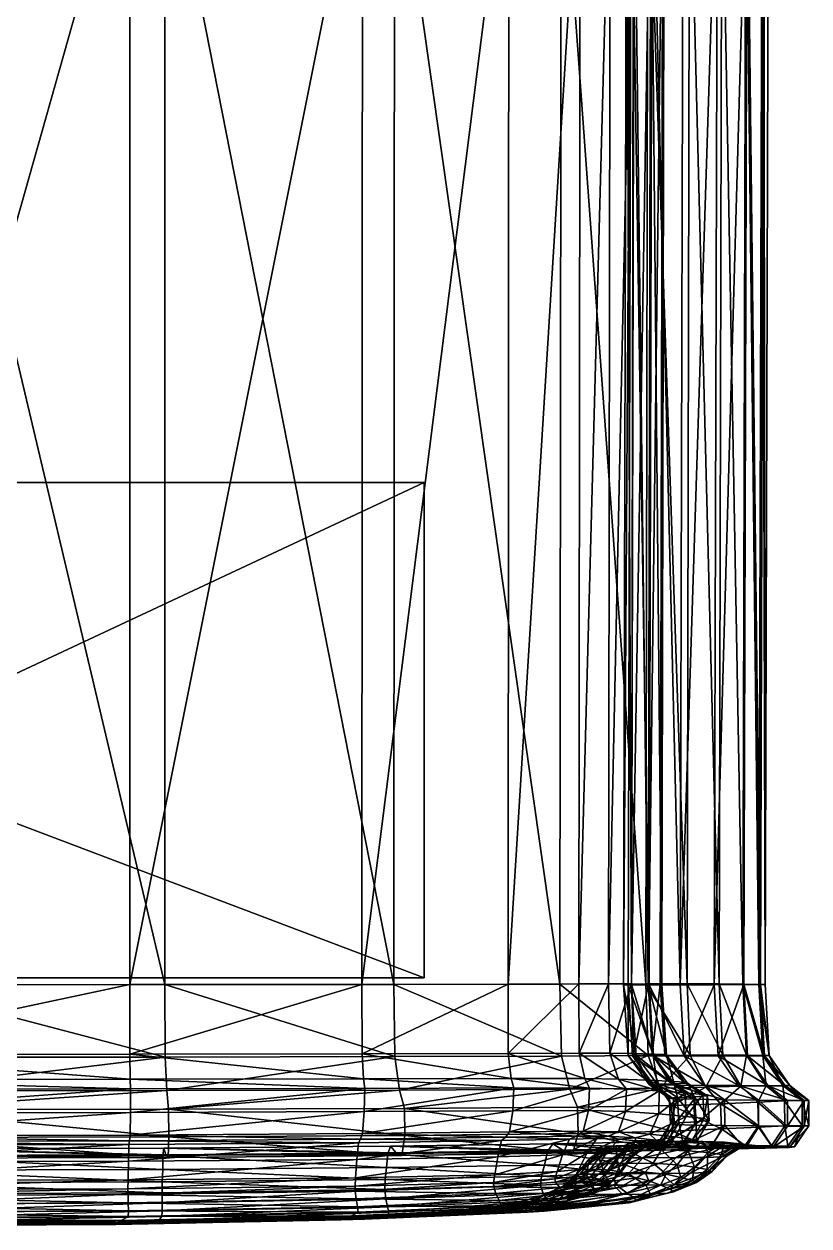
# Model space of a CAD drawing. Header units: centimetres. Extents: x -1057 to 1057, y -470 to 470.
# Drawn here: x 983.2 to 1056.7, y -413 to -300.4 of the extents above; entities that cross this region are included whole.
import ezdxf

# ---------------------------------------------------------------- set-up
doc = ezdxf.new("R2010")
doc.units = ezdxf.units.CM
doc.layers.add('fabric', color=7, linetype='Continuous', true_color=0xe499b8)
doc.layers.add('wood', color=7, linetype='Continuous', true_color=0xe499b8)

msp = doc.modelspace()

# ---------------------------------------------------------------- meshes
at = {"layer": 'fabric', "color": 156, "true_color": 0x003e75}
mesh = msp.add_polyface(dxfattribs=at)
corners = [(993.09, -281.29, -364.51), (962.25, -281.29, -364.63), (962.25, 28.7, -364.66), (931.5, -281.29, -364.39), (931.49, 28.7, -364.41), (945.16, -281.29, 293.91), (970.54, -281.29, 295.13), (970.54, 28.7, 295.31), (996.37, -281.29, 294.42), (996.37, 28.7, 294.6), (896.42, -281.28, -362.87), (889.59, -281.27, -362.48), (889.54, 28.7, -362.5), (1028.59, -281.28, -363.63), (1014.87, -281.29, -364.16), (1014.88, 28.7, -364.19), (993.09, 28.7, -364.54), (1038.06, -281.27, -362.16), (1035.25, -281.28, -362.98), (1035.29, 28.7, -363), (1028.62, 28.7, -363.65), (1033.48, -281.28, 289.01), (1041.58, -281.28, 285.31), (1041.64, 28.7, 285.46), (1045.49, -281.27, 280.61), (1045.56, 28.7, 280.74), (1017.88, -281.29, 292.22), (1017.9, 28.7, 292.39), (1033.52, 28.7, 289.17), (910.85, -281.28, 286.33), (924.96, -281.28, 290.32), (924.93, 28.7, 290.47), (945.15, 28.7, 294.08), (900.49, -390.29, 280.48), (900.31, -281.27, 280.82), (897.24, -281.28, 274.87), (894.56, -281.28, 266.61), (897.17, 28.7, 274.96), (900.25, 28.7, 280.93), (890.25, -281.29, 237.71), (892.33, -281.28, 256.58), (892.25, 28.7, 256.61), (894.48, 28.7, 266.67), (885.77, 28.7, 156.55), (885.87, -281.29, 156.56), (888, -281.29, 202.93), (887.9, 28.7, 202.93), (880.6, 28.7, -337), (880.67, -281.29, -337), (880.24, -281.29, -285.29), (880.16, 28.7, -285.29), (880.13, -281.29, -218.42), (886.53, -281.27, -362.03), (884.26, -281.28, -361.1), (884.19, 28.7, -361.11), (882.62, -281.28, -359.36), (882.55, 28.7, -359.37), (881.44, -281.28, -356.51), (881.37, 28.7, -356.52), (1041.86, -281.28, -359.36), (1040.24, -281.28, -361.1), (1040.31, 28.7, -361.11), (1038.11, 28.7, -362.18), (1043.13, -281.29, -336.96), (1042.98, -281.28, -356.51), (1043.05, 28.7, -356.52), (1041.93, 28.7, -359.37), (1040.41, 28.7, -217.84), (1040.32, -281.29, -217.84), (1041.87, -281.29, -285.14), (1041.95, 28.7, -285.15), (1052.9, -281.29, 239.78), (1052.46, -281.29, 210.76), (1052.57, 28.7, 210.78), (1050.89, -281.29, 169.35), (1050.99, 28.7, 169.35), (1048.53, -281.28, 274.43), (1048.62, 28.7, 274.53), (1050.77, -281.28, 266.52), (1050.87, 28.7, 266.6), (1052.29, -281.28, 256.67), (1052.39, 28.7, 256.72), (1053.01, 28.7, 239.81), (880.24, 28.7, -153.43), (880.33, -281.29, -153.43), (880.84, -281.29, -88.52), (880.04, 28.7, -218.42), (882.74, -281.29, 43.1), (884.13, -281.29, 102.93), (884.03, 28.7, 102.92), (880.75, 28.7, -88.52), (881.64, -281.29, -21.86), (881.55, 28.7, -21.87), (1048.12, -281.29, 115.26), (1048.22, 28.7, 115.26), (1044.91, -281.29, 52.27), (1045.01, 28.7, 52.28), (1042.11, 28.7, -15.84), (1042.01, -281.29, -15.84), (1040.04, -281.29, -85.18), (1040.13, 28.7, -85.18), (1039.59, -281.29, -151.85), (1039.68, 28.7, -151.85), (889.75, -390.29, -362.41), (909.97, -281.28, -363.65), (909.95, 28.7, -363.68), (896.38, 28.7, -362.89), (903.74, -281.27, 283.9), (903.69, 28.7, 284.02), (910.81, 28.7, 286.46)]
mesh.append_faces([[corners[k] for k in face] for face in [(0, 1, 2), (1, 3, 4), (5, 6, 7), (6, 8, 9), (10, 11, 12), (13, 14, 15), (14, 0, 16), (17, 18, 19), (18, 13, 20), (21, 22, 23), (22, 24, 25), (8, 26, 27), (26, 21, 28), (29, 30, 31), (30, 5, 32), (33, 34, 35), (36, 35, 37), (35, 34, 38), (39, 40, 41), (40, 36, 42), (43, 44, 45), (46, 45, 39), (47, 48, 49), (50, 49, 51), (52, 53, 54), (53, 55, 56), (55, 57, 58), (57, 48, 47), (59, 60, 61), (60, 17, 62), (63, 64, 65), (64, 59, 66), (67, 68, 69), (70, 69, 63), (71, 72, 73), (72, 74, 75), (24, 76, 77), (76, 78, 79), (78, 80, 81), (80, 71, 82), (83, 84, 85), (86, 51, 84), (87, 88, 89), (88, 44, 43), (90, 85, 91), (92, 91, 87), (74, 93, 94), (93, 95, 96), (97, 98, 99), (96, 95, 98), (100, 99, 101), (102, 101, 68), (52, 11, 103), (3, 104, 105), (104, 10, 106), (34, 107, 108), (107, 29, 109)]], dxfattribs={"vtx2": -1, "color": 156})
mesh = msp.add_polyface(dxfattribs=at)
corners = [(962.25, -390.37, -364.54), (962.25, -281.29, -364.63), (993.09, -281.29, -364.51), (993.07, -390.36, -364.42), (970.54, -281.29, 295.13), (970.54, -390.37, 294.59), (996.35, -390.36, 293.89), (996.37, -281.29, 294.42), (1039.32, -390.37, -151.86), (1039.59, -281.29, -151.85), (1040.04, -281.29, -85.18), (1039.76, -390.37, -85.19), (1040.06, -390.36, -217.84), (1040.32, -281.29, -217.84), (1041.63, -390.36, -285.14), (1041.87, -281.29, -285.14), (1042.9, -390.35, -336.95), (1043.13, -281.29, -336.96), (1035.12, -390.29, -362.91), (1035.25, -281.28, -362.98), (1038.06, -281.27, -362.16), (1037.9, -390.29, -362.1), (1035.17, -396.78, -363.52), (1028.5, -390.31, -363.55), (1028.59, -281.28, -363.63), (1014.82, -390.34, -364.07), (1014.87, -281.29, -364.16), (1017.81, -390.34, 291.7), (1017.88, -281.29, 292.22), (1033.35, -390.31, 288.53), (1033.48, -281.28, 289.01), (1041.4, -390.29, 284.87), (1041.58, -281.28, 285.31), (1045.26, -390.29, 280.23), (1045.49, -281.27, 280.61), (1048.27, -390.29, 274.11), (1048.53, -281.28, 274.43), (1050.49, -390.31, 266.29), (1050.77, -281.28, 266.52), (1051.98, -390.33, 256.51), (1052.29, -281.28, 256.67), (1052.59, -390.35, 239.69), (1052.9, -281.29, 239.78), (1052.14, -390.36, 210.71), (1050.57, -390.36, 169.32), (1050.89, -281.29, 169.35), (1052.46, -281.29, 210.76), (1040.06, -390.29, -361.05), (1040.24, -281.28, -361.1), (1041.86, -281.28, -359.36), (1041.66, -390.31, -359.33), (1042.76, -390.33, -356.49), (1042.98, -281.28, -356.51), (1047.81, -390.37, 115.24), (1048.12, -281.29, 115.26), (1044.61, -390.37, 52.26), (1044.91, -281.29, 52.27), (1041.72, -390.37, -15.85), (1042.01, -281.29, -15.84)]
mesh.append_faces([[corners[k] for k in face] for face in [(0, 1, 2), (2, 3, 0), (4, 5, 6), (6, 7, 4), (8, 9, 10), (10, 11, 8), (9, 8, 12), (12, 13, 9), (14, 15, 13), (13, 12, 14), (15, 14, 16), (16, 17, 15), (18, 19, 20), (20, 21, 18), (22, 18, 21), (19, 18, 23), (23, 24, 19), (25, 26, 24), (24, 23, 25), (26, 25, 3), (3, 2, 26), (27, 28, 7), (7, 6, 27), (28, 27, 29), (29, 30, 28), (31, 32, 30), (30, 29, 31), (32, 31, 33), (33, 34, 32), (35, 36, 34), (34, 33, 35), (36, 35, 37), (37, 38, 36), (39, 40, 38), (38, 37, 39), (40, 39, 41), (41, 42, 40), (43, 44, 45), (45, 46, 43), (41, 43, 46), (46, 42, 41), (47, 48, 49), (49, 50, 47), (48, 47, 21), (21, 20, 48), (51, 52, 17), (17, 16, 51), (52, 51, 50), (50, 49, 52), (53, 54, 45), (45, 44, 53), (54, 53, 55), (55, 56, 54), (57, 11, 10), (10, 58, 57), (55, 57, 58), (58, 56, 55)]], dxfattribs={"vtx2": -1, "color": 156})
mesh = msp.add_polyface(dxfattribs=at)
corners = [(962.24, -396.89, -365.16), (962.25, -390.37, -364.54), (993.07, -390.36, -364.42), (993.08, -396.88, -365.05), (970.52, -397.16, 294.68), (970.54, -390.37, 294.59), (945.17, -390.36, 293.39), (996.39, -397.15, 293.98), (996.35, -390.36, 293.89), (1039.74, -397.01, -151.86), (1039.32, -390.37, -151.86), (1039.76, -390.37, -85.19), (1040.16, -397.02, -85.2), (1040.5, -397, -217.85), (1040.06, -390.36, -217.84), (1042.08, -396.98, -285.17), (1041.63, -390.36, -285.14), (1037.9, -390.29, -362.1), (1038.03, -396.78, -362.66), (1035.17, -396.78, -363.52), (1035.12, -390.29, -362.91), (1028.52, -396.8, -364.17), (1028.5, -390.31, -363.55), (1014.83, -396.84, -364.7), (1014.82, -390.34, -364.07), (1017.91, -397.1, 291.8), (1017.81, -390.34, 291.7), (1033.5, -397.05, 288.61), (1033.35, -390.31, 288.53), (1041.62, -397.01, 284.91), (1041.4, -390.29, 284.87), (1040.29, -396.82, -361.53), (1040.06, -390.29, -361.05), (1041.66, -390.31, -359.33), (1042, -396.86, -359.69), (1041.72, -390.37, -15.85), (1042.12, -397.02, -15.88), (993.12, -399.22, -367.15), (962.23, -399.23, -367.27), (1014.97, -399.18, -366.8), (1028.8, -399.15, -366.24), (1029.05, -400.04, -368.29), (1035.69, -399.15, -365.53), (1038.85, -399.2, -364.52), (1036.14, -400.06, -367.52), (1041.51, -399.3, -363.09), (1042.48, -399.68, -217.85), (1041.72, -399.71, -151.86), (1042.13, -399.74, -85.24), (1034.28, -400.16, 290.13), (1042.75, -400.06, 286.19), (1018.35, -400.24, 293.44), (996.56, -400.29, 295.67), (970.47, -400.31, 296.39)]
mesh.append_faces([[corners[k] for k in face] for face in [(0, 1, 2), (2, 3, 0), (4, 5, 6), (5, 4, 7), (7, 8, 5), (9, 10, 11), (11, 12, 9), (10, 9, 13), (13, 14, 10), (15, 16, 14), (14, 13, 15), (17, 18, 19), (20, 19, 21), (21, 22, 20), (23, 24, 22), (22, 21, 23), (24, 23, 3), (3, 2, 24), (25, 26, 8), (8, 7, 25), (26, 25, 27), (27, 28, 26), (29, 30, 28), (28, 27, 29), (31, 32, 33), (33, 34, 31), (32, 31, 18), (18, 17, 32), (11, 35, 36), (36, 12, 11), (37, 38, 0), (0, 3, 37), (39, 37, 3), (3, 23, 39), (40, 39, 23), (23, 21, 40), (39, 40, 41), (42, 40, 21), (21, 19, 42), (43, 42, 19), (19, 18, 43), (40, 42, 44), (45, 43, 18), (18, 31, 45), (15, 13, 46), (47, 46, 13), (13, 9, 47), (48, 47, 9), (9, 12, 48), (49, 50, 29), (29, 27, 49), (51, 49, 27), (27, 25, 51), (52, 51, 25), (25, 7, 52), (53, 52, 7), (7, 4, 53)]], dxfattribs={"vtx2": -1, "color": 156})
mesh = msp.add_polyface(dxfattribs=at)
corners = [(1041.63, -390.36, -285.14), (1042.08, -396.98, -285.17), (1043.35, -396.95, -337.05), (1042.9, -390.35, -336.95), (1041.4, -390.29, 284.87), (1041.62, -397.01, 284.91), (1045.55, -396.97, 280.22), (1045.26, -390.29, 280.23), (1048.6, -396.96, 274.07), (1048.27, -390.29, 274.11), (1050.84, -396.97, 266.23), (1050.49, -390.31, 266.29), (1052.35, -396.99, 256.46), (1051.98, -390.33, 256.51), (1052.95, -397.01, 239.64), (1052.59, -390.35, 239.69), (1052.14, -390.36, 210.71), (1052.5, -397.03, 210.67), (1050.57, -390.36, 169.32), (1050.93, -397.04, 169.27), (1043.17, -396.91, -356.7), (1042.76, -390.33, -356.49), (1042, -396.86, -359.69), (1041.66, -390.31, -359.33), (1048.18, -397.04, 115.2), (1047.81, -390.37, 115.24), (1044.99, -397.03, 52.22), (1044.61, -390.37, 52.26), (1041.72, -390.37, -15.85), (1042.12, -397.02, -15.88), (1043.59, -399.41, -360.85), (1041.51, -399.3, -363.09), (1040.29, -396.82, -361.53), (1045, -399.5, -357.41), (1045.3, -399.58, -337.36), (1044.07, -399.64, -285.26), (1042.48, -399.68, -217.85), (1044.07, -399.77, -15.95), (1042.13, -399.74, -85.24), (1040.16, -397.02, -85.2), (1046.94, -399.8, 52.13), (1050.12, -399.82, 115.1), (1052.87, -399.83, 169.2), (1054.44, -399.83, 210.65), (1054.88, -399.82, 239.73), (1054.24, -399.81, 256.7), (1052.67, -399.83, 266.68), (1050.29, -399.88, 274.78), (1047.01, -399.97, 281.22), (1042.75, -400.06, 286.19)]
mesh.append_faces([[corners[k] for k in face] for face in [(0, 1, 2), (2, 3, 0), (4, 5, 6), (6, 7, 4), (8, 9, 7), (7, 6, 8), (9, 8, 10), (10, 11, 9), (12, 13, 11), (11, 10, 12), (13, 12, 14), (14, 15, 13), (16, 15, 14), (14, 17, 16), (18, 16, 17), (17, 19, 18), (20, 21, 3), (3, 2, 20), (21, 20, 22), (22, 23, 21), (24, 25, 18), (18, 19, 24), (25, 24, 26), (26, 27, 25), (28, 27, 26), (26, 29, 28), (30, 31, 32), (32, 22, 30), (33, 30, 22), (22, 20, 33), (34, 33, 20), (20, 2, 34), (35, 34, 2), (2, 1, 35), (36, 35, 1), (37, 38, 39), (39, 29, 37), (40, 37, 29), (29, 26, 40), (41, 40, 26), (26, 24, 41), (42, 41, 24), (24, 19, 42), (43, 42, 19), (19, 17, 43), (44, 43, 17), (17, 14, 44), (45, 44, 14), (14, 12, 45), (46, 45, 12), (12, 10, 46), (47, 46, 10), (10, 8, 47), (48, 47, 8), (8, 6, 48), (49, 48, 6), (6, 5, 49)]], dxfattribs={"vtx2": -1, "color": 156})
mesh = msp.add_polyface(dxfattribs=at)
corners = [(962.21, -402.38, -369.86), (962.21, -400.14, -369.34), (993.16, -400.12, -369.22), (993.15, -402.35, -369.74), (962.21, -404.5, -368.96), (993.11, -404.45, -368.84), (996.66, -406.56, 294.76), (996.75, -404.63, 296.57), (970.39, -404.67, 297.3), (970.41, -402.07, 297.87), (996.72, -402.04, 297.14), (944.62, -401.99, 296.7), (944.56, -404.57, 296.16), (970.39, -406.62, 295.46), (1015.03, -402.25, -369.39), (1014.87, -404.3, -368.51), (1015.08, -400.08, -368.86), (1029.05, -400.04, -368.29), (1028.94, -402.17, -368.82), (1028.63, -404.16, -367.96), (1036.02, -402.16, -368.06), (1036.14, -400.06, -367.52), (1034.56, -406.12, 289.26), (1035.07, -404.3, 290.9), (1018.83, -404.5, 294.31), (1018.79, -401.96, 294.86), (1035.02, -401.84, 291.44), (1018.56, -406.37, 292.56), (962.23, -399.23, -367.27), (993.12, -399.22, -367.15), (1014.97, -399.18, -366.8), (1028.8, -399.15, -366.24), (1018.35, -400.24, 293.44), (996.56, -400.29, 295.67), (1034.28, -400.16, 290.13), (970.47, -400.31, 296.39), (944.86, -400.26, 295.21), (962.23, -405.03, -366.76), (993.05, -404.98, -366.65), (993, -405.34, -364.37), (962.24, -405.39, -364.48), (931.56, -404.96, -366.54), (1028.27, -404.64, -365.81), (1034.91, -404.54, -365.15), (1034.24, -404.82, -362.98), (1027.89, -404.97, -363.57), (1014.69, -404.82, -366.32), (1014.51, -405.17, -364.05)]
mesh.append_faces([[corners[k] for k in face] for face in [(0, 1, 2), (2, 3, 0), (4, 0, 3), (3, 5, 4), (6, 7, 8), (9, 8, 7), (7, 10, 9), (8, 9, 11), (11, 12, 8), (13, 8, 12), (14, 15, 5), (5, 3, 14), (16, 14, 3), (3, 2, 16), (14, 16, 17), (17, 18, 14), (15, 14, 18), (18, 19, 15), (19, 18, 20), (18, 17, 21), (22, 23, 24), (25, 24, 23), (23, 26, 25), (24, 25, 10), (10, 7, 24), (27, 24, 7), (28, 29, 2), (2, 1, 28), (17, 16, 30), (29, 30, 16), (16, 2, 29), (21, 17, 31), (32, 33, 10), (10, 25, 32), (34, 32, 25), (25, 26, 34), (35, 36, 11), (11, 9, 35), (33, 35, 9), (9, 10, 33), (37, 38, 39), (39, 40, 37), (41, 37, 40), (38, 37, 4), (4, 5, 38), (42, 43, 44), (44, 45, 42), (43, 42, 19), (46, 42, 45), (45, 47, 46), (38, 46, 47), (47, 39, 38), (46, 38, 5), (5, 15, 46), (42, 46, 15), (15, 19, 42)]], dxfattribs={"vtx2": -1, "color": 156})
mesh = msp.add_polyface(dxfattribs=at)
corners = [(1042.77, -405.46, -85.29), (1042.42, -405.41, -151.86), (1043.7, -403.39, -151.86), (1043.25, -405.34, -217.85), (1044.5, -403.32, -217.85), (1036.02, -402.16, -368.06), (1035.53, -404.1, -367.24), (1028.63, -404.16, -367.96), (1036.14, -400.06, -367.52), (1028.94, -402.17, -368.82), (1039.6, -400.15, -366.36), (1039.5, -402.25, -366.89), (1038.83, -404.16, -366.15), (1043.91, -404.08, 286.74), (1043.84, -401.68, 287.29), (1035.02, -401.84, 291.44), (1035.07, -404.3, 290.9), (1043.16, -405.87, 285.25), (1042.63, -402.45, -365.11), (1041.77, -404.36, -364.5), (1042.64, -400.32, -364.65), (1045.17, -402.7, -362.37), (1033.59, -406.29, -361.94), (1034.24, -404.82, -362.98), (1036.82, -404.77, -362.22), (1042.86, -405.84, 276.16), (1043.98, -405.02, 277.48), (1040.4, -405.11, 281.78), (1039.6, -405.87, 280.21), (1032.68, -405.27, 285.2), (1035.87, -406.15, -361.32), (1038.89, -404.84, -361.19), (1037.69, -406.14, -360.49), (1040.47, -404.98, -359.46), (1035.69, -399.15, -365.53), (1038.85, -399.2, -364.52), (1041.51, -399.3, -363.09), (1043.59, -399.41, -360.85), (1045.09, -400.5, -362.01), (1041.72, -399.71, -151.86), (1042.13, -399.74, -85.24), (1043.99, -401.05, -85.27), (1043.59, -401, -151.86), (1042.48, -399.68, -217.85), (1042.75, -400.06, 286.19), (1034.28, -400.16, 290.13), (1041.79, -405.66, 283.53), (1045.78, -405.5, 278.86), (1043.97, -405.33, -337.3), (1042.66, -405.46, -285.23), (1040.29, -405.4, -285.14), (1041.65, -405.31, -336.97), (1040.99, -405.54, -217.84), (1044.91, -405.23, -285.32), (1043.72, -405.14, -357.32), (1041.55, -405.15, -356.57), (1042.37, -404.92, -360.71), (1044.15, -404.63, -361.93), (1040.39, -404.7, -362.87), (1037.87, -404.55, -364.21), (1034.91, -404.54, -365.15)]
mesh.append_faces([[corners[k] for k in face] for face in [(0, 1, 2), (1, 3, 4), (5, 6, 7), (8, 5, 9), (5, 8, 10), (10, 11, 5), (6, 5, 11), (11, 12, 6), (13, 14, 15), (15, 16, 13), (17, 13, 16), (18, 19, 12), (12, 11, 18), (20, 18, 11), (11, 10, 20), (19, 18, 21), (22, 23, 24), (25, 26, 27), (28, 27, 29), (30, 24, 31), (32, 31, 33), (34, 35, 10), (10, 8, 34), (36, 37, 38), (38, 20, 36), (35, 36, 20), (20, 10, 35), (39, 40, 41), (41, 42, 39), (43, 39, 42), (44, 45, 15), (15, 14, 44), (29, 27, 46), (47, 46, 27), (27, 26, 47), (48, 49, 50), (50, 51, 48), (52, 49, 53), (53, 3, 52), (54, 48, 51), (51, 55, 54), (56, 54, 55), (55, 33, 56), (54, 56, 57), (58, 56, 33), (33, 31, 58), (59, 58, 31), (31, 24, 59), (58, 59, 12), (12, 19, 58), (56, 58, 19), (19, 57, 56), (60, 59, 24), (24, 23, 60), (7, 6, 60), (59, 60, 6), (6, 12, 59)]], dxfattribs={"vtx2": -1, "color": 156})
mesh = msp.add_polyface(dxfattribs=at)
corners = [(1046.13, -403.22, -285.37), (1044.91, -405.23, -285.32), (1046.16, -405.08, -337.62), (1047.34, -403.09, -337.74), (1045.97, -400.87, -285.35), (1047.17, -400.77, -337.66), (1044.37, -400.94, -217.85), (1044.5, -403.32, -217.85), (1043.25, -405.34, -217.85), (1043.7, -403.39, -151.86), (1044.07, -403.45, -85.29), (1042.77, -405.46, -85.29), (1042.42, -405.41, -151.86), (1043.59, -401, -151.86), (1043.99, -401.05, -85.27), (1043.91, -404.08, 286.74), (1043.16, -405.87, 285.25), (1047.52, -405.65, 280.23), (1048.49, -403.87, 281.5), (1043.84, -401.68, 287.29), (1048.41, -401.52, 282.05), (1042.63, -402.45, -365.11), (1042.64, -400.32, -364.65), (1045.09, -400.5, -362.01), (1045.17, -402.7, -362.37), (1044.15, -404.63, -361.93), (1041.77, -404.36, -364.5), (1046.88, -402.91, -358.33), (1045.76, -404.88, -358.06), (1046.73, -400.65, -358.12), (1045.97, -403.51, -16.05), (1044.64, -405.52, -16.05), (1045.92, -401.1, -16.02), (1048.77, -401.14, 52.03), (1048.79, -403.56, 51.98), (1045.36, -405.93, 270.91), (1046.75, -405.04, 271.88), (1043.98, -405.02, 277.48), (1045, -399.5, -357.41), (1045.3, -399.58, -337.36), (1043.59, -399.41, -360.85), (1044.07, -399.64, -285.26), (1042.48, -399.68, -217.85), (1044.07, -399.77, -15.95), (1046.94, -399.8, 52.13), (1042.13, -399.74, -85.24), (1047.01, -399.97, 281.22), (1042.75, -400.06, 286.19), (1048.83, -405.43, 272.87), (1045.78, -405.5, 278.86), (1042.66, -405.46, -285.23), (1043.97, -405.33, -337.3), (1043.72, -405.14, -357.32)]
mesh.append_faces([[corners[k] for k in face] for face in [(0, 1, 2), (2, 3, 0), (4, 0, 3), (3, 5, 4), (0, 4, 6), (6, 7, 0), (1, 0, 7), (7, 8, 1), (9, 10, 11), (7, 9, 12), (9, 7, 6), (6, 13, 9), (10, 9, 13), (13, 14, 10), (15, 16, 17), (17, 18, 15), (19, 15, 18), (18, 20, 19), (21, 22, 23), (23, 24, 21), (24, 25, 26), (27, 28, 25), (25, 24, 27), (29, 27, 24), (24, 23, 29), (27, 29, 5), (28, 27, 3), (3, 2, 28), (30, 31, 11), (11, 10, 30), (32, 30, 10), (10, 14, 32), (30, 32, 33), (31, 30, 34), (35, 36, 37), (38, 39, 5), (5, 29, 38), (40, 38, 29), (29, 23, 40), (41, 42, 6), (6, 4, 41), (39, 41, 4), (4, 5, 39), (13, 6, 42), (43, 44, 33), (33, 32, 43), (45, 43, 32), (32, 14, 45), (46, 47, 19), (19, 20, 46), (48, 49, 37), (37, 36, 48), (50, 51, 2), (2, 1, 50), (25, 28, 52), (51, 52, 28), (28, 2, 51)]], dxfattribs={"vtx2": -1, "color": 156})
mesh = msp.add_polyface(dxfattribs=at)
corners = [(1056.23, -403.62, 210.5), (1054.85, -405.61, 210.39), (1053.29, -405.63, 169), (1054.67, -403.63, 169.03), (1056.24, -401.21, 210.61), (1054.68, -401.21, 169.11), (1056.68, -401.2, 239.77), (1056.67, -403.6, 239.6), (1055.31, -405.56, 239.37), (1051.96, -403.7, 274.87), (1050.82, -405.51, 273.87), (1053.18, -405.45, 265.93), (1054.43, -403.59, 266.64), (1051.89, -401.36, 275.35), (1054.4, -401.25, 267.02), (1048.41, -401.52, 282.05), (1048.49, -403.87, 281.5), (1047.52, -405.65, 280.23), (1056.04, -403.57, 256.6), (1054.71, -405.49, 256.15), (1056.03, -401.2, 256.86), (1047.17, -400.77, -337.66), (1047.34, -403.09, -337.74), (1046.88, -402.91, -358.33), (1048.77, -401.14, 52.03), (1048.79, -403.56, 51.98), (1045.97, -403.51, -16.05), (1047.45, -405.57, 51.98), (1044.64, -405.52, -16.05), (1051.94, -403.6, 114.93), (1050.58, -405.61, 114.93), (1051.94, -401.18, 115), (1047.21, -406.09, 264.02), (1048.78, -405.13, 264.64), (1046.75, -405.04, 271.88), (1050.12, -399.82, 115.1), (1052.87, -399.83, 169.2), (1046.94, -399.8, 52.13), (1054.44, -399.83, 210.65), (1054.88, -399.82, 239.73), (1054.24, -399.81, 256.7), (1052.67, -399.83, 266.68), (1050.29, -399.88, 274.78), (1047.01, -399.97, 281.22), (1051.04, -405.44, 265.27), (1048.83, -405.43, 272.87), (1052.49, -405.52, 255.77), (1050.15, -405.26, 255.42), (1050.69, -405.38, 239.04), (1053.05, -405.63, 239.2)]
mesh.append_faces([[corners[k] for k in face] for face in [(0, 1, 2), (2, 3, 0), (4, 0, 3), (3, 5, 4), (0, 4, 6), (6, 7, 0), (1, 0, 7), (7, 8, 1), (9, 10, 11), (11, 12, 9), (13, 9, 12), (12, 14, 13), (9, 13, 15), (15, 16, 9), (10, 9, 16), (16, 17, 10), (18, 19, 8), (8, 7, 18), (20, 18, 7), (7, 6, 20), (18, 20, 14), (14, 12, 18), (19, 18, 12), (12, 11, 19), (21, 22, 23), (24, 25, 26), (25, 27, 28), (29, 3, 2), (2, 30, 29), (25, 29, 30), (30, 27, 25), (29, 25, 24), (24, 31, 29), (3, 29, 31), (31, 5, 3), (32, 33, 34), (35, 36, 5), (5, 31, 35), (37, 35, 31), (31, 24, 37), (38, 39, 6), (6, 4, 38), (36, 38, 4), (4, 5, 36), (40, 41, 14), (14, 20, 40), (39, 40, 20), (20, 6, 39), (42, 43, 15), (15, 13, 42), (41, 42, 13), (13, 14, 41), (44, 45, 34), (34, 33, 44), (46, 44, 33), (33, 47, 46), (47, 48, 49)]], dxfattribs={"vtx2": -1, "color": 156})
mesh = msp.add_polyface(dxfattribs=at)
corners = [(931.61, -412.3, -336.97), (961.9, -412.6, -336.98), (961.06, -412.82, -285.21), (990.42, -412.67, -285.18), (988.35, -412.78, -218.01), (960.22, -412.93, -218.11), (931.75, -412.52, -285.23), (959.96, -412.97, -152.59), (960.43, -412.97, -86.75), (934.01, -412.66, -87.36), (932.84, -412.66, -152.88), (987.08, -412.82, -152.31), (962.25, -409.59, -362.51), (962.25, -410.13, -362.05), (931.84, -409.96, -361.92), (931.85, -409.45, -362.35), (962.25, -408.71, -362.81), (931.82, -408.6, -362.64), (970.45, -408.92, 284.2), (970.48, -407.75, 287.01), (945.32, -407.68, 286.06), (945.34, -408.81, 283.43), (970.42, -409.97, 280.01), (945.29, -409.8, 279.47), (944.56, -404.57, 296.16), (944.67, -406.49, 294.38), (970.39, -406.62, 295.46), (968.97, -412.82, 206.67), (943.04, -412.52, 205.37), (941.66, -412.63, 160.94), (967.67, -412.93, 163.24), (969.77, -412.6, 238.08), (943.99, -412.3, 237.89), (970.37, -410.91, 273.84), (945.12, -410.68, 273.54), (944.85, -411.42, 265.67), (970.29, -411.68, 265.76), (970.15, -412.23, 255.81), (944.54, -411.95, 255.89), (931.77, -410.68, -361.02), (962.25, -410.91, -361.11), (962.24, -411.68, -359.37), (992.28, -412.46, -336.96), (962.21, -412.23, -356.52), (931.61, -411.95, -356.48), (931.69, -411.42, -359.31), (961.8, -412.97, -18.67), (935.73, -412.66, -19.77), (987.83, -412.82, -17.6), (989.62, -412.82, 49.6), (963.7, -412.97, 47.96), (937.75, -412.66, 46.29), (965.79, -412.97, 109.47), (939.81, -412.66, 107.22), (962.25, -406.97, -363.32), (931.74, -406.88, -363.12), (962.24, -405.39, -364.48), (970.49, -406.43, 289.04), (970.49, -405.72, 290.88), (945.17, -405.64, 289.83), (945.29, -406.37, 288), (970.44, -406.38, 293.18), (944.92, -406.27, 292.11)]
mesh.append_faces([[corners[k] for k in face] for face in [(0, 1, 2), (3, 2, 1), (4, 5, 2), (6, 2, 5), (7, 8, 9), (9, 10, 7), (5, 7, 10), (7, 5, 4), (8, 7, 11), (12, 13, 14), (14, 15, 12), (16, 12, 15), (15, 17, 16), (18, 19, 20), (20, 21, 18), (22, 18, 21), (21, 23, 22), (24, 25, 26), (27, 28, 29), (29, 30, 27), (28, 27, 31), (31, 32, 28), (33, 34, 35), (35, 36, 33), (34, 33, 22), (22, 23, 34), (37, 38, 32), (32, 31, 37), (38, 37, 36), (36, 35, 38), (39, 40, 41), (40, 39, 14), (14, 13, 40), (42, 1, 43), (44, 43, 1), (45, 41, 43), (46, 47, 9), (9, 8, 46), (48, 46, 8), (49, 50, 46), (47, 46, 50), (50, 51, 47), (52, 30, 29), (29, 53, 52), (50, 52, 53), (53, 51, 50), (54, 16, 17), (17, 55, 54), (56, 54, 55), (57, 58, 59), (59, 60, 57), (19, 57, 60), (60, 20, 19), (61, 62, 59), (59, 58, 61), (62, 61, 26), (26, 25, 62)]], dxfattribs={"vtx2": -1, "color": 156})
mesh = msp.add_polyface(dxfattribs=at)
corners = [(961.9, -412.6, -336.98), (992.28, -412.46, -336.96), (990.42, -412.67, -285.18), (961.06, -412.82, -285.21), (988.35, -412.78, -218.01), (987.08, -412.82, -152.31), (959.96, -412.97, -152.59), (986.83, -412.82, -86.16), (960.43, -412.97, -86.75), (962.25, -409.59, -362.51), (962.25, -408.71, -362.81), (992.93, -408.65, -362.71), (992.91, -409.5, -362.41), (962.25, -410.13, -362.05), (992.92, -410.03, -361.97), (970.45, -408.92, 284.2), (970.42, -409.97, 280.01), (996.1, -409.87, 279.5), (996.12, -408.84, 283.62), (970.48, -407.75, 287.01), (996.16, -407.69, 286.38), (970.39, -404.67, 297.3), (970.39, -406.62, 295.46), (996.66, -406.56, 294.76), (1012.89, -412.38, 113.19), (991.76, -412.82, 111.66), (989.62, -412.82, 49.6), (987.83, -412.82, -17.6), (1008.51, -412.38, -16.85), (1007.43, -412.38, -85.74), (995.04, -412.67, 207.98), (968.97, -412.82, 206.67), (967.67, -412.93, 163.24), (993.73, -412.78, 165.49), (995.79, -412.46, 238.3), (969.77, -412.6, 238.08), (996.12, -410.79, 273.44), (970.37, -410.91, 273.84), (970.29, -411.68, 265.76), (996.12, -411.55, 265.46), (996.08, -412.09, 255.6), (970.15, -412.23, 255.81), (962.25, -410.91, -361.11), (992.94, -410.79, -361.05), (992.95, -411.55, -359.33), (962.24, -411.68, -359.37), (962.21, -412.23, -356.52), (992.93, -412.09, -356.49), (1009.3, -412.34, -217.93), (961.8, -412.97, -18.67), (965.79, -412.97, 109.47), (963.7, -412.97, 47.96), (1007.78, -412.38, -152.12), (962.25, -406.97, -363.32), (962.24, -405.39, -364.48), (993, -405.34, -364.37), (992.96, -406.91, -363.21), (970.49, -406.43, 289.04), (996.19, -406.38, 288.39), (970.49, -405.72, 290.88), (996.28, -405.67, 290.23), (996.47, -406.31, 292.5), (970.44, -406.38, 293.18)]
mesh.append_faces([[corners[k] for k in face] for face in [(0, 1, 2), (3, 2, 4), (4, 5, 6), (5, 7, 8), (9, 10, 11), (11, 12, 9), (13, 9, 12), (12, 14, 13), (15, 16, 17), (17, 18, 15), (19, 15, 18), (18, 20, 19), (21, 22, 23), (24, 25, 26), (26, 27, 28), (27, 7, 29), (30, 31, 32), (32, 33, 30), (31, 30, 34), (34, 35, 31), (36, 37, 38), (38, 39, 36), (37, 36, 17), (17, 16, 37), (40, 41, 35), (35, 34, 40), (41, 40, 39), (39, 38, 41), (42, 43, 44), (44, 45, 42), (43, 42, 13), (13, 14, 43), (46, 47, 1), (47, 46, 45), (45, 44, 47), (48, 4, 2), (8, 7, 27), (49, 27, 26), (50, 51, 26), (26, 25, 50), (32, 50, 25), (25, 33, 32), (29, 7, 5), (52, 5, 4), (53, 54, 55), (55, 56, 53), (10, 53, 56), (56, 11, 10), (57, 19, 20), (20, 58, 57), (59, 57, 58), (58, 60, 59), (61, 62, 59), (59, 60, 61), (62, 61, 23), (23, 22, 62)]], dxfattribs={"vtx2": -1, "color": 156})
mesh = msp.add_polyface(dxfattribs=at)
corners = [(991.76, -412.82, 111.66), (1012.89, -412.38, 113.19), (1015.07, -412.34, 167.04), (993.73, -412.78, 165.49), (989.62, -412.82, 49.6), (1010.5, -412.38, 50.73), (1008.51, -412.38, -16.85), (1007.43, -412.38, -85.74), (1021.65, -411.72, -85.48), (1022.99, -411.72, -16.38), (987.83, -412.82, -17.6), (1014.18, -409.25, -362.13), (1014.19, -409.72, -361.73), (992.92, -410.03, -361.97), (992.91, -409.5, -362.41), (1014.23, -408.45, -362.41), (992.93, -408.65, -362.71), (1017, -408.6, 281.8), (1017.12, -407.49, 284.42), (996.16, -407.69, 286.38), (996.12, -408.84, 283.62), (1016.95, -409.56, 277.9), (996.1, -409.87, 279.5), (996.75, -404.63, 296.57), (996.66, -406.56, 294.76), (1018.56, -406.37, 292.56), (1023.17, -411.68, -217.89), (1009.3, -412.34, -217.93), (1011.71, -412.24, -285.15), (990.42, -412.67, -285.18), (992.28, -412.46, -336.96), (1013.83, -412.03, -336.91), (1025.45, -411.59, -285.12), (992.94, -410.79, -361.05), (1014.27, -410.43, -360.86), (1014.39, -411.16, -359.19), (992.95, -411.55, -359.33), (992.93, -412.09, -356.49), (1014.48, -411.68, -356.4), (1016.47, -412.24, 208.79), (995.04, -412.67, 207.98), (1017.2, -412.03, 238.18), (995.79, -412.46, 238.3), (1017.05, -410.43, 272.15), (996.12, -410.79, 273.44), (996.12, -411.55, 265.46), (1017.21, -411.16, 264.51), (1017.35, -411.68, 254.98), (996.08, -412.09, 255.6), (1007.78, -412.38, -152.12), (987.08, -412.82, -152.31), (988.35, -412.78, -218.01), (1021.81, -411.72, -152), (1014.35, -406.73, -362.89), (992.96, -406.91, -363.21), (1014.51, -405.17, -364.05), (993, -405.34, -364.37), (1017.24, -406.2, 286.37), (1017.49, -405.49, 288.18), (996.28, -405.67, 290.23), (996.19, -406.38, 288.39), (1018.02, -406.12, 290.38), (996.47, -406.31, 292.5)]
mesh.append_faces([[corners[k] for k in face] for face in [(0, 1, 2), (2, 3, 0), (4, 5, 1), (6, 7, 8), (5, 6, 9), (6, 5, 4), (7, 6, 10), (11, 12, 13), (13, 14, 11), (15, 11, 14), (14, 16, 15), (17, 18, 19), (19, 20, 17), (21, 17, 20), (20, 22, 21), (23, 24, 25), (26, 27, 28), (29, 28, 27), (28, 29, 30), (30, 31, 28), (32, 28, 31), (33, 34, 35), (35, 36, 33), (34, 33, 13), (13, 12, 34), (37, 38, 31), (31, 30, 37), (38, 37, 36), (36, 35, 38), (39, 40, 3), (3, 2, 39), (40, 39, 41), (41, 42, 40), (43, 44, 45), (45, 46, 43), (44, 43, 21), (21, 22, 44), (47, 48, 42), (42, 41, 47), (48, 47, 46), (46, 45, 48), (8, 7, 49), (50, 49, 7), (51, 27, 49), (52, 49, 27), (53, 15, 16), (16, 54, 53), (55, 53, 54), (54, 56, 55), (57, 58, 59), (59, 60, 57), (18, 57, 60), (60, 19, 18), (61, 62, 59), (59, 58, 61), (62, 61, 25), (25, 24, 62)]], dxfattribs={"vtx2": -1, "color": 156})
mesh = msp.add_polyface(dxfattribs=at)
corners = [(1012.89, -412.38, 113.19), (1027.96, -411.72, 114.15), (1030.37, -411.68, 167.99), (1015.07, -412.34, 167.04), (1010.5, -412.38, 50.73), (1025.28, -411.72, 51.45), (1022.99, -411.72, -16.38), (1030.42, -410.91, -16.16), (1028.89, -410.91, -85.36), (1021.65, -411.72, -85.48), (1008.51, -412.38, -16.85), (1014.18, -409.25, -362.13), (1014.23, -408.45, -362.41), (1027.26, -408.17, -361.99), (1027.13, -408.91, -361.75), (1014.19, -409.72, -361.73), (1027.16, -409.3, -361.4), (1017, -408.6, 281.8), (1016.95, -409.56, 277.9), (1031.54, -409.15, 275.84), (1031.64, -408.29, 279.31), (1017.12, -407.49, 284.42), (1031.91, -407.27, 281.65), (1018.83, -404.5, 294.31), (1018.56, -406.37, 292.56), (1034.56, -406.12, 289.26), (1030.09, -410.88, -217.86), (1023.17, -411.68, -217.89), (1025.45, -411.59, -285.12), (1011.71, -412.24, -285.15), (1013.83, -412.03, -336.91), (1027.44, -411.39, -336.86), (1014.27, -410.43, -360.86), (1027.37, -409.93, -360.61), (1027.66, -410.59, -359.02), (1014.39, -411.16, -359.19), (1014.48, -411.68, -356.4), (1027.93, -411.07, -356.3), (1031.87, -411.59, 209.25), (1016.47, -412.24, 208.79), (1032.57, -411.39, 238.01), (1017.2, -412.03, 238.18), (1031.78, -409.93, 270.59), (1017.05, -410.43, 272.15), (1017.21, -411.16, 264.51), (1032.18, -410.59, 263.46), (1032.56, -411.07, 254.33), (1017.35, -411.68, 254.98), (1021.81, -411.72, -152), (1028.88, -410.91, -151.94), (1007.78, -412.38, -152.12), (1009.3, -412.34, -217.93), (1014.35, -406.73, -362.89), (1014.51, -405.17, -364.05), (1027.89, -404.97, -363.57), (1027.53, -406.5, -362.44), (1017.24, -406.2, 286.37), (1032.19, -406, 283.48), (1017.49, -405.49, 288.18), (1032.68, -405.27, 285.2), (1033.62, -405.88, 287.25), (1018.02, -406.12, 290.38)]
mesh.append_faces([[corners[k] for k in face] for face in [(0, 1, 2), (2, 3, 0), (1, 0, 4), (4, 5, 1), (5, 6, 7), (8, 7, 6), (6, 9, 8), (9, 6, 10), (6, 5, 4), (11, 12, 13), (13, 14, 11), (15, 11, 14), (14, 16, 15), (17, 18, 19), (19, 20, 17), (21, 17, 20), (20, 22, 21), (23, 24, 25), (26, 27, 28), (29, 28, 27), (30, 31, 28), (32, 33, 34), (34, 35, 32), (33, 32, 15), (15, 16, 33), (36, 37, 31), (31, 30, 36), (37, 36, 35), (35, 34, 37), (38, 39, 3), (3, 2, 38), (39, 38, 40), (40, 41, 39), (42, 43, 44), (44, 45, 42), (43, 42, 19), (19, 18, 43), (46, 47, 41), (41, 40, 46), (47, 46, 45), (45, 44, 47), (48, 49, 8), (8, 9, 48), (49, 48, 27), (27, 26, 49), (50, 48, 9), (51, 27, 48), (52, 53, 54), (54, 55, 52), (12, 52, 55), (55, 13, 12), (56, 21, 22), (22, 57, 56), (58, 56, 57), (57, 59, 58), (60, 61, 58), (25, 24, 61)]], dxfattribs={"vtx2": -1, "color": 156})
mesh = msp.add_polyface(dxfattribs=at)
corners = [(1034.65, -409.2, -217.85), (1032.95, -410.02, -217.85), (1034.89, -409.94, -285.09), (1033.69, -409.2, -151.9), (1033.92, -409.18, -85.28), (1032.02, -410.03, -85.31), (1031.88, -410.04, -151.91), (1034.91, -408.14, -151.89), (1027.96, -411.72, 114.15), (1035.75, -410.91, 114.61), (1038.29, -410.88, 168.47), (1030.37, -411.68, 167.99), (1025.28, -411.72, 51.45), (1032.9, -410.91, 51.79), (1030.42, -410.91, -16.16), (1028.89, -410.91, -85.36), (1033.68, -410.03, -16.07), (1036.29, -410.02, 51.93), (1032.87, -408.55, -361.38), (1032.94, -408.86, -361.08), (1027.16, -409.3, -361.4), (1027.13, -408.91, -361.75), (1033.1, -407.88, -361.57), (1027.26, -408.17, -361.99), (1035.14, -407.67, -361.03), (1034.76, -408.33, -360.9), (1034.38, -408.64, -360.76), (1031.91, -407.27, 281.65), (1031.64, -408.29, 279.31), (1038.61, -408.03, 276.76), (1031.54, -409.15, 275.84), (1038.45, -408.73, 273.93), (1032.2, -410.79, -285.1), (1030.09, -410.88, -217.86), (1025.45, -411.59, -285.12), (1027.44, -411.39, -336.86), (1034.01, -410.61, -336.82), (1027.37, -409.93, -360.61), (1033.34, -409.36, -360.38), (1033.88, -409.9, -358.89), (1027.66, -410.59, -359.02), (1035.26, -408.82, -360.23), (1027.93, -411.07, -356.3), (1034.34, -410.32, -356.23), (1031.78, -409.93, 270.59), (1038.93, -409.36, 269.36), (1032.18, -410.59, 263.46), (1031.87, -411.59, 209.25), (1035.68, -409.16, -16.01), (1028.88, -410.91, -151.94), (1033.59, -406.29, -361.94), (1027.53, -406.5, -362.44), (1034.24, -404.82, -362.98), (1027.89, -404.97, -363.57), (1035.87, -406.15, -361.32), (1017.49, -405.49, 288.18), (1032.68, -405.27, 285.2), (1033.62, -405.88, 287.25), (1018.02, -406.12, 290.38), (1034.56, -406.12, 289.26)]
mesh.append_faces([[corners[k] for k in face] for face in [(0, 1, 2), (3, 4, 5), (5, 6, 3), (0, 3, 6), (6, 1, 0), (4, 3, 7), (8, 9, 10), (10, 11, 8), (9, 8, 12), (12, 13, 9), (14, 15, 5), (5, 16, 14), (13, 14, 16), (16, 17, 13), (14, 13, 12), (18, 19, 20), (20, 21, 18), (22, 18, 21), (21, 23, 22), (18, 22, 24), (24, 25, 18), (19, 18, 25), (25, 26, 19), (27, 28, 29), (28, 30, 31), (32, 2, 1), (1, 33, 32), (34, 32, 33), (32, 34, 35), (35, 36, 32), (2, 32, 36), (37, 38, 39), (39, 40, 37), (38, 37, 20), (20, 19, 38), (41, 38, 19), (19, 26, 41), (42, 43, 36), (36, 35, 42), (43, 42, 40), (40, 39, 43), (31, 30, 44), (45, 44, 46), (47, 11, 10), (48, 16, 5), (5, 4, 48), (49, 6, 5), (5, 15, 49), (6, 49, 33), (33, 1, 6), (50, 22, 23), (23, 51, 50), (52, 50, 51), (51, 53, 52), (22, 50, 54), (55, 56, 57), (58, 57, 59)]], dxfattribs={"vtx2": -1, "color": 156})
mesh = msp.add_polyface(dxfattribs=at)
corners = [(1036.48, -409.15, -285.09), (1034.89, -409.94, -285.09), (1036.54, -409.8, -336.81), (1038, -409.05, -336.81), (1037.55, -408.13, -285.09), (1035.81, -408.15, -217.84), (1034.65, -409.2, -217.85), (1033.69, -409.2, -151.9), (1034.91, -408.14, -151.89), (1035.21, -408.11, -85.26), (1033.92, -409.18, -85.28), (1039.25, -410.02, 114.79), (1035.75, -410.91, 114.61), (1032.9, -410.91, 51.79), (1036.29, -410.02, 51.93), (1038.61, -408.03, 276.76), (1039.09, -407.12, 278.61), (1031.91, -407.27, 281.65), (1038.45, -408.73, 273.93), (1031.64, -408.29, 279.31), (1036.19, -408.4, -360.21), (1035.26, -408.82, -360.23), (1034.38, -408.64, -360.76), (1034.76, -408.33, -360.9), (1036.79, -407.65, -360.3), (1035.14, -407.67, -361.03), (1038.06, -407.75, -358.87), (1037.26, -408.62, -358.81), (1036.07, -409.21, -358.81), (1038.06, -408.85, -356.2), (1036.71, -409.54, -356.19), (1034.01, -410.61, -336.82), (1033.34, -409.36, -360.38), (1033.88, -409.9, -358.89), (1034.34, -410.32, -356.23), (1031.78, -409.93, 270.59), (1038.93, -409.36, 269.36), (1032.18, -410.59, 263.46), (1039.67, -409.9, 262.83), (1032.56, -411.07, 254.33), (1040.3, -410.32, 254.09), (1032.57, -411.39, 238.01), (1031.87, -411.59, 209.25), (1039.83, -410.79, 209.55), (1038.29, -410.88, 168.47), (1037.03, -408.09, -15.98), (1035.68, -409.16, -16.01), (1033.68, -410.03, -16.07), (1038.38, -409.15, 52.01), (1037, -406.61, -217.84), (1036.15, -406.61, -151.88), (1037.77, -405.48, -151.87), (1038.12, -405.49, -85.23), (1036.48, -406.6, -85.24), (1036.82, -404.77, -362.22), (1035.87, -406.15, -361.32), (1033.59, -406.29, -361.94), (1033.1, -407.88, -361.57), (1032.68, -405.27, 285.2), (1032.19, -406, 283.48), (1039.6, -405.87, 280.21), (1037.69, -406.14, -360.49), (1038.34, -406.58, -15.94), (1041.79, -405.66, 283.53), (1033.62, -405.88, 287.25), (1043.16, -405.87, 285.25), (1034.56, -406.12, 289.26)]
mesh.append_faces([[corners[k] for k in face] for face in [(0, 1, 2), (2, 3, 0), (0, 4, 5), (5, 6, 0), (1, 0, 6), (7, 6, 5), (5, 8, 7), (8, 9, 10), (11, 12, 13), (13, 14, 11), (15, 16, 17), (18, 15, 19), (20, 21, 22), (22, 23, 20), (24, 20, 23), (23, 25, 24), (20, 24, 26), (21, 20, 27), (27, 28, 21), (29, 30, 28), (3, 2, 30), (31, 2, 1), (32, 21, 28), (28, 33, 32), (34, 30, 2), (2, 31, 34), (30, 34, 33), (33, 28, 30), (35, 36, 18), (37, 38, 36), (38, 37, 39), (40, 39, 41), (41, 42, 43), (44, 43, 42), (45, 46, 10), (10, 9, 45), (47, 46, 48), (48, 14, 47), (49, 5, 4), (50, 8, 5), (5, 49, 50), (51, 50, 49), (52, 53, 50), (8, 50, 53), (53, 9, 8), (54, 55, 56), (55, 25, 57), (58, 59, 60), (16, 60, 59), (59, 17, 16), (61, 24, 25), (25, 55, 61), (62, 45, 9), (9, 53, 62), (63, 64, 58), (65, 66, 64)]], dxfattribs={"vtx2": -1, "color": 156})
mesh = msp.add_polyface(dxfattribs=at)
corners = [(1037.55, -408.13, -285.09), (1036.48, -409.15, -285.09), (1038, -409.05, -336.81), (1038.99, -408.06, -336.83), (1035.75, -410.91, 114.61), (1039.25, -410.02, 114.79), (1041.85, -409.99, 168.69), (1038.29, -410.88, 168.47), (1038.61, -408.03, 276.76), (1038.45, -408.73, 273.93), (1040.57, -408.46, 272.2), (1041.34, -407.93, 273.56), (1039.09, -407.12, 278.61), (1035.07, -404.3, 290.9), (1034.56, -406.12, 289.26), (1043.16, -405.87, 285.25), (1038.06, -407.75, -358.87), (1037.26, -408.62, -358.81), (1036.19, -408.4, -360.21), (1036.07, -409.21, -358.81), (1038.06, -408.85, -356.2), (1038.98, -407.91, -356.23), (1036.71, -409.54, -356.19), (1038.93, -409.36, 269.36), (1041.69, -408.75, 268.78), (1039.67, -409.9, 262.83), (1032.56, -411.07, 254.33), (1040.3, -410.32, 254.09), (1032.57, -411.39, 238.01), (1040.47, -410.61, 238.03), (1039.83, -410.79, 209.55), (1035.68, -409.16, -16.01), (1037.03, -408.09, -15.98), (1039.79, -408.07, 52.07), (1038.38, -409.15, 52.01), (1041.41, -409.13, 114.91), (1036.29, -410.02, 51.93), (1038.7, -406.59, -285.1), (1040.1, -406.51, -336.85), (1040.29, -405.4, -285.14), (1038.61, -405.46, -217.84), (1037, -406.61, -217.84), (1037.77, -405.48, -151.87), (1036.15, -406.61, -151.88), (1038.12, -405.49, -85.23), (1039.6, -405.87, 280.21), (1042.09, -407.09, 274.87), (1038.89, -404.84, -361.19), (1037.69, -406.14, -360.49), (1035.87, -406.15, -361.32), (1040.47, -404.98, -359.46), (1039.08, -406.23, -358.97), (1036.79, -407.65, -360.3), (1040.05, -406.37, -356.28), (1041.55, -405.15, -356.57), (1039.99, -405.49, -15.94), (1038.34, -406.58, -15.94), (1036.48, -406.6, -85.24), (1042.8, -405.5, 52.13), (1041.13, -406.57, 52.12), (1033.62, -405.88, 287.25), (1041.79, -405.66, 283.53), (1040.5, -405.62, -85.26), (1040.15, -405.59, -151.87), (1040.99, -405.54, -217.84)]
mesh.append_faces([[corners[k] for k in face] for face in [(0, 1, 2), (2, 3, 0), (4, 5, 6), (6, 7, 4), (8, 9, 10), (10, 11, 8), (12, 8, 11), (13, 14, 15), (16, 17, 18), (19, 17, 20), (21, 20, 17), (17, 16, 21), (20, 21, 3), (3, 2, 20), (22, 20, 2), (23, 24, 10), (10, 9, 23), (24, 23, 25), (26, 27, 25), (28, 29, 27), (30, 7, 6), (30, 29, 28), (31, 32, 33), (33, 34, 31), (34, 35, 5), (5, 36, 34), (35, 34, 33), (37, 0, 3), (3, 38, 37), (39, 37, 38), (37, 39, 40), (40, 41, 37), (0, 37, 41), (41, 40, 42), (43, 42, 44), (45, 12, 46), (47, 48, 49), (50, 51, 48), (52, 48, 51), (51, 16, 52), (53, 21, 16), (16, 51, 53), (54, 53, 51), (51, 50, 54), (21, 53, 38), (38, 3, 21), (55, 56, 57), (57, 44, 55), (56, 55, 58), (32, 56, 59), (59, 33, 32), (60, 61, 15), (55, 44, 62), (63, 62, 44), (44, 42, 63), (64, 63, 42), (42, 40, 64)]], dxfattribs={"vtx2": -1, "color": 156})
mesh = msp.add_polyface(dxfattribs=at)
corners = [(1041.34, -407.93, 273.56), (1042.09, -407.09, 274.87), (1039.09, -407.12, 278.61), (1045.62, -409.03, 209.92), (1043.4, -409.91, 209.76), (1041.85, -409.99, 168.69), (1044.07, -409.1, 168.83), (1046.15, -408.91, 238.37), (1043.98, -409.76, 238.18), (1043.3, -408.11, 269.13), (1041.69, -408.75, 268.78), (1042.79, -409.16, 262.64), (1044.69, -408.42, 262.91), (1044.33, -407.24, 269.99), (1045.96, -407.47, 263.43), (1040.57, -408.46, 272.2), (1045.74, -408.7, 254.34), (1043.66, -409.5, 254.12), (1039.67, -409.9, 262.83), (1040.3, -410.32, 254.09), (1040.47, -410.61, 238.03), (1039.83, -410.79, 209.55), (1041.41, -409.13, 114.91), (1039.25, -410.02, 114.79), (1039.79, -408.07, 52.07), (1042.88, -408.05, 114.98), (1045.57, -408.02, 168.93), (1040.1, -406.51, -336.85), (1041.65, -405.31, -336.97), (1040.29, -405.4, -285.14), (1042.86, -405.84, 276.16), (1039.6, -405.87, 280.21), (1040.4, -405.11, 281.78), (1043.98, -405.02, 277.48), (1045.36, -405.93, 270.91), (1040.05, -406.37, -356.28), (1041.55, -405.15, -356.57), (1042.8, -405.5, 52.13), (1041.13, -406.57, 52.12), (1038.34, -406.58, -15.94), (1044.25, -406.56, 115.06), (1045.92, -405.51, 115.08), (1046.96, -406.54, 169.03), (1041.79, -405.66, 283.53), (1045.78, -405.5, 278.86), (1047.52, -405.65, 280.23), (1043.16, -405.87, 285.25), (1045.17, -405.69, 52.06), (1042.37, -405.66, -15.99), (1039.99, -405.49, -15.94), (1040.5, -405.62, -85.26), (1042.77, -405.46, -85.29), (1044.64, -405.52, -16.05), (1040.15, -405.59, -151.87), (1040.99, -405.54, -217.84), (1043.25, -405.34, -217.85), (1042.42, -405.41, -151.86), (1042.66, -405.46, -285.23), (1038.61, -405.46, -217.84)]
mesh.append_faces([[corners[k] for k in face] for face in [(0, 1, 2), (3, 4, 5), (5, 6, 3), (7, 8, 4), (9, 10, 11), (11, 12, 9), (13, 9, 12), (12, 14, 13), (9, 13, 1), (1, 0, 9), (10, 9, 0), (0, 15, 10), (16, 17, 8), (17, 16, 12), (12, 11, 17), (18, 11, 10), (19, 17, 11), (11, 18, 19), (17, 19, 20), (20, 8, 17), (5, 4, 21), (20, 21, 4), (4, 8, 20), (22, 6, 5), (5, 23, 22), (24, 25, 22), (6, 22, 25), (25, 26, 6), (27, 28, 29), (1, 30, 31), (32, 31, 30), (33, 30, 34), (13, 34, 30), (30, 1, 13), (35, 36, 28), (28, 27, 35), (37, 38, 39), (40, 25, 24), (24, 38, 40), (41, 40, 38), (38, 37, 41), (25, 40, 42), (43, 44, 45), (45, 46, 43), (41, 37, 47), (48, 47, 37), (37, 49, 48), (50, 48, 49), (48, 50, 51), (51, 52, 48), (47, 48, 52), (53, 54, 55), (55, 56, 53), (50, 53, 56), (56, 51, 50), (57, 54, 58), (58, 29, 57)]], dxfattribs={"vtx2": -1, "color": 156})
mesh = msp.add_polyface(dxfattribs=at)
corners = [(1047.12, -407.96, 210.07), (1045.62, -409.03, 209.92), (1044.07, -409.1, 168.83), (1045.57, -408.02, 168.93), (1047.62, -407.85, 238.59), (1046.15, -408.91, 238.37), (1043.4, -409.91, 209.76), (1043.98, -409.76, 238.18), (1045.74, -408.7, 254.34), (1047.15, -407.68, 254.67), (1045.96, -407.47, 263.43), (1044.69, -408.42, 262.91), (1048.52, -406.49, 210.22), (1046.96, -406.54, 169.03), (1050.2, -405.46, 210.33), (1048.64, -405.5, 169.08), (1050.69, -405.38, 239.04), (1049.01, -406.4, 238.82), (1045.36, -405.93, 270.91), (1044.33, -407.24, 269.99), (1047.21, -406.09, 264.02), (1046.75, -405.04, 271.88), (1048.5, -406.26, 255.04), (1050.15, -405.26, 255.42), (1048.78, -405.13, 264.64), (1044.25, -406.56, 115.06), (1045.92, -405.51, 115.08), (1042.88, -408.05, 114.98), (1048.83, -405.43, 272.87), (1051.04, -405.44, 265.27), (1053.18, -405.45, 265.93), (1050.82, -405.51, 273.87), (1045.78, -405.5, 278.86), (1047.52, -405.65, 280.23), (1053.05, -405.63, 239.2), (1052.49, -405.52, 255.77), (1055.31, -405.56, 239.37), (1054.71, -405.49, 256.15), (1052.58, -405.69, 210.36), (1051.02, -405.72, 169.04), (1053.29, -405.63, 169), (1054.85, -405.61, 210.39), (1048.3, -405.72, 115.01), (1045.17, -405.69, 52.06), (1047.45, -405.57, 51.98), (1050.58, -405.61, 114.93), (1044.64, -405.52, -16.05)]
mesh.append_faces([[corners[k] for k in face] for face in [(0, 1, 2), (2, 3, 0), (1, 0, 4), (4, 5, 1), (6, 1, 5), (7, 5, 8), (9, 8, 5), (5, 4, 9), (8, 9, 10), (10, 11, 8), (12, 0, 3), (3, 13, 12), (14, 12, 13), (13, 15, 14), (12, 14, 16), (16, 17, 12), (0, 12, 17), (17, 4, 0), (18, 19, 10), (10, 20, 18), (21, 18, 20), (22, 9, 4), (4, 17, 22), (23, 22, 17), (17, 16, 23), (22, 23, 24), (24, 20, 22), (9, 22, 20), (20, 10, 9), (25, 26, 15), (15, 13, 25), (13, 3, 27), (28, 29, 30), (30, 31, 28), (32, 28, 31), (31, 33, 32), (34, 35, 23), (35, 34, 36), (36, 37, 35), (29, 35, 37), (37, 30, 29), (38, 34, 16), (16, 14, 38), (39, 38, 14), (14, 15, 39), (38, 39, 40), (40, 41, 38), (34, 38, 41), (41, 36, 34), (42, 39, 15), (15, 26, 42), (43, 42, 26), (42, 43, 44), (44, 45, 42), (39, 42, 45), (45, 40, 39), (46, 44, 43)]], dxfattribs={"vtx2": -1, "color": 156})
at = {"layer": 'wood', "color": 34, "true_color": 0xb1581b}
mesh = msp.add_polyface(dxfattribs=at)
corners = [(-1024.16, -343.31, -397.93), (-925.06, -343.31, -397.93), (-1024.16, -343.31, -351.78), (-901.63, -343.31, -351.78), (-1024.16, -389.72, -397.93), (-925.06, -389.72, -397.93), (-1024.16, -389.72, -351.78), (-901.63, -389.72, -351.78), (1020.66, -343.31, -397.93), (1020.66, -343.31, -351.78), (898.13, -343.31, -351.78), (921.55, -343.31, -397.93), (1020.66, -389.72, -397.93), (921.55, -389.72, -397.93), (898.13, -389.72, -351.78), (1020.66, -389.72, -351.78), (-1024.16, 392.63, -397.93), (-1024.16, 392.63, -351.78), (-901.63, 392.63, -351.78), (-925.06, 392.63, -397.93), (-1024.16, 439.04, -397.93), (-925.06, 439.04, -397.93), (-901.63, 439.04, -351.78), (-1024.16, 439.04, -351.78), (1020.66, 392.63, -397.93), (921.55, 392.63, -397.93), (898.13, 392.63, -351.78), (1020.66, 392.63, -351.78), (1020.66, 439.04, -397.93), (1020.66, 439.04, -351.78), (898.13, 439.04, -351.78), (921.55, 439.04, -397.93)]
mesh.append_faces([[corners[k] for k in face] for face in [(0, 2, 3), (3, 1, 0), (4, 5, 7), (7, 6, 4), (0, 1, 5), (5, 4, 0), (1, 3, 7), (7, 5, 1), (3, 2, 6), (6, 7, 3), (2, 0, 4), (4, 6, 2), (8, 11, 10), (10, 9, 8), (12, 15, 14), (14, 13, 12), (8, 12, 13), (13, 11, 8), (11, 13, 14), (14, 10, 11), (10, 14, 15), (15, 9, 10), (9, 15, 12), (12, 8, 9), (16, 19, 18), (18, 17, 16), (20, 23, 22), (22, 21, 20), (16, 20, 21), (21, 19, 16), (19, 21, 22), (22, 18, 19), (18, 22, 23), (23, 17, 18), (17, 23, 20), (20, 16, 17), (24, 27, 26), (26, 25, 24), (28, 31, 30), (30, 29, 28), (24, 25, 31), (31, 28, 24), (25, 26, 30), (30, 31, 25), (26, 27, 29), (29, 30, 26), (27, 24, 28), (28, 29, 27)]], dxfattribs={"vtx2": -1, "color": 34})

doc.saveas('drawing.dxf')
